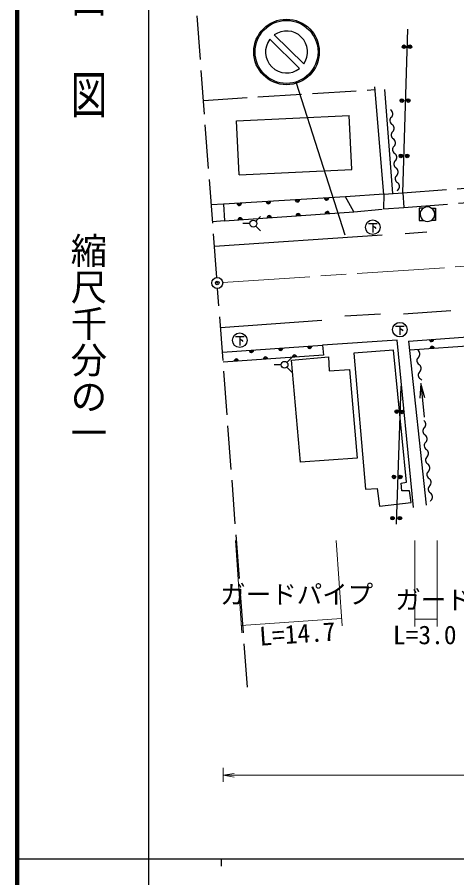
# Model space of a CAD drawing. Units: millimetres, scale not verified. Extents: x 40000 to 680000, y 20000 to 380000.
# Drawn here: x 40000 to 100337, y 202409 to 320533 of the extents above; entities that cross this region are included whole.
import ezdxf
from ezdxf.enums import TextEntityAlignment as Align

# ---------------------------------------------------------------- set-up
doc = ezdxf.new("R2010")
doc.units = ezdxf.units.MM
doc.header["$LTSCALE"] = 1000
doc.header["$PDMODE"] = 32
doc.header["$PDSIZE"] = 500
doc.linetypes.add('CHAIN', pattern=[18.5, 12, -1.5, 3.5, -1.5])
doc.linetypes.add('DASHED', pattern=[7.5, 6, -1.5])
for name, color, linetype, lineweight in [('M-BGD', 7, 'Continuous', 25), ('M-BGD-EXST', 7, 'Continuous', 25), ('M-BMK', 2, 'CHAIN', 13), ('M-BMK-SRVR', 3, 'Continuous', 25), ('M-STR-HTXT', 7, 'Continuous', 13), ('M-STR-STRC', 7, 'Continuous', 25), ('M-TTL', 2, 'Continuous', 140), ('M-TTL-BAND', 7, 'Continuous', 25)]:
    doc.layers.add(name, color=color, linetype=linetype, lineweight=lineweight)
doc.layers.add('M-OTRS', color=6, linetype='Continuous')
doc.styles.add('@ＭＳ ゴシック', font='')
doc.styles.add('ＭＳ ゴシック', font='')
doc.styles.get('@ＭＳ ゴシック').set_extended_font_data('@MS Gothic')
doc.styles.get('ＭＳ ゴシック').set_extended_font_data('MS Gothic')

# ---------------------------------------------------------------- blocks, each defined once
blk = doc.blocks.new('open_arrow')
at = {"color": 0, "linetype": 'Continuous', "lineweight": -2}
blk.add_lwpolyline([(7.5, 1.25), (0, 0), (7.5, -1.25)], dxfattribs=at)

msp = doc.modelspace()

# ---------------------------------------------------------------- linework, layer by layer
at = {"layer": 'M-BGD', "linetype": 'DASHED'}
for p, q in [((67400, 284802), (62984, 343318)), ((65565, 309120), (89094, 310599)), ((92920, 296423), (107877, 297561)), ((90311, 296224), (85045, 295881)), ((92920, 296423), (93072, 294428)), ((93072, 294428), (108030, 295544)), ((68333, 294850), (66640, 294761)), ((86190, 293820), (90082, 294164)), ((68448, 292561), (66814, 292444)), ((71624, 228552), (67512, 283306))]:
    msp.add_line(p, q, dxfattribs=at)
at = {"layer": 'M-BGD'}
for p, q in [((92920, 296423), (93623, 318902)), ((89064, 310964), (90264, 296221)), ((91551, 296318), (90479, 310611)), ((70121, 306330), (85584, 307058)), ((70471, 298880), (70121, 306330)), ((85935, 299608), (85584, 307058)), ((70471, 298880), (85935, 299608)), ((85045, 295881), (68333, 294850)), ((86190, 293820), (85045, 295881)), ((90311, 296224), (90255, 294217)), ((90311, 296224), (92920, 296423)), ((68333, 294850), (68448, 292561)), ((90255, 294217), (93072, 294428)), ((68448, 292561), (86190, 293820)), ((90082, 290615), (67067, 289081)), ((93230, 290844), (96223, 291051)), ((99505, 280214), (93044, 279778)), ((81793, 278907), (67911, 277874)), ((89850, 279778), (84987, 279488)), ((93718, 276079), (107065, 277053)), ((68160, 274558), (81915, 275502)), ((92142, 276221), (81915, 275502)), ((81915, 275502), (82051, 274146)), ((94409, 253233), (92142, 276221)), ((93718, 276079), (96136, 253557)), ((107123, 275793), (93889, 274819)), ((82051, 274146), (68263, 273200)), ((91640, 274849), (86227, 274425)), ((86227, 274425), (87819, 255744)), ((93445, 256699), (91640, 274849)), ((77629, 273469), (82724, 273894)), ((78903, 259459), (77629, 273469)), ((82724, 273894), (82830, 271983)), ((82830, 271983), (85590, 272196)), ((85590, 272196), (86651, 259989)), ((92643, 269912), (92029, 250935)), ((95412, 270267), (95842, 265617)), ((86651, 259989), (78903, 259459)), ((92702, 256593), (93445, 256699)), ((92808, 255531), (92702, 256593)), ((87819, 255744), (89411, 255850)), ((89411, 255850), (89730, 253409)), ((93869, 255531), (92808, 255531)), ((94081, 253939), (93869, 255531)), ((89730, 253409), (94081, 253939))]:
    msp.add_line(p, q, dxfattribs=at)
for centre, radius in [((93096, 316486), 150), ((93901, 316486), 150), ((93096, 316486), 75), ((93901, 316486), 75), ((92804, 309097), 150), ((92804, 309097), 75), ((93681, 309097), 150), ((93681, 309097), 75), ((92657, 301490), 150), ((92657, 301490), 75), ((93535, 301490), 150), ((93535, 301490), 75), ((92089, 266401), 150), ((92089, 266401), 75), ((92849, 266364), 150), ((92849, 266364), 75), ((91715, 257438), 150), ((91715, 257438), 75), ((92569, 257428), 150), ((92569, 257428), 75), ((91528, 251771), 150), ((91528, 251771), 75), ((92522, 251771), 150), ((92522, 251771), 75)]:
    msp.add_circle(centre, radius, dxfattribs=at)
for centre, radius, start, end in [((90931, 307272), 625, 312.17083, 58.43103), ((91770, 306346), 625, 132.17082, 238.43103), ((91955, 304355), 625, 132.17082, 238.43103), ((91116, 305281), 625, 312.17083, 58.43103), ((91300, 303290), 625, 312.17083, 58.43103), ((92140, 302363), 625, 132.17082, 238.43103), ((91485, 301298), 625, 312.17083, 58.43103), ((92324, 300372), 625, 132.17082, 238.43103), ((91670, 299307), 625, 312.17083, 58.43103), ((92509, 298380), 625, 132.17082, 238.43103), ((91855, 297315), 625, 312.17083, 58.43103), ((92694, 296389), 625, 132.17082, 152.50412), ((78465, 295475), 300, 183.52747, 3.52747), ((78465, 295475), 150, 183.52747, 3.52747), ((82457, 295721), 300, 183.52747, 3.52747), ((82457, 295721), 150, 183.52747, 3.52747), ((70480, 294983), 300, 183.52747, 3.52747), ((70480, 294983), 150, 183.52747, 3.52747), ((74472, 295229), 300, 183.52747, 3.52747), ((74472, 295229), 150, 183.52747, 3.52747), ((70605, 292714), 300, 4.05935, 184.05935), ((74595, 292997), 300, 4.05935, 184.05935), ((74595, 292997), 150, 4.05935, 184.05935), ((78585, 293281), 300, 4.05935, 184.05935), ((78585, 293281), 150, 4.05935, 184.05935), ((82575, 293564), 300, 4.05935, 184.05935), ((82575, 293564), 150, 4.05935, 184.05935), ((70605, 292714), 150, 4.05935, 184.05935), ((80132, 275380), 300, 183.92591, 3.92591), ((80132, 275380), 150, 183.92591, 3.92591), ((96865, 276309), 300, 184.17298, 4.17298), ((96958, 275045), 300, 4.20898, 184.20898), ((96865, 276309), 150, 184.17298, 4.17298), ((72151, 274832), 300, 183.92591, 3.92591), ((72151, 274832), 150, 183.92591, 3.92591), ((76142, 275106), 300, 183.92591, 3.92591), ((76142, 275106), 150, 183.92591, 3.92591), ((78060, 273872), 300, 3.92591, 183.92591), ((94647, 274328), 625, 312.17083, 58.43103), ((96958, 275045), 150, 4.20898, 184.20898), ((70079, 273325), 300, 3.92591, 183.92591), ((70079, 273325), 150, 3.92591, 183.92591), ((74070, 273598), 300, 3.92591, 183.92591), ((74070, 273598), 150, 3.92591, 183.92591), ((78060, 273872), 150, 3.92591, 183.92591), ((95486, 273401), 625, 132.17082, 238.43103), ((94831, 272336), 625, 312.17083, 58.43103), ((95671, 271410), 625, 132.17082, 238.43103), ((95016, 270345), 625, 35.33128, 58.43103), ((95464, 264653), 625, 312.17083, 58.43103), ((96304, 263726), 625, 132.17082, 238.43103), ((95649, 262661), 625, 312.17083, 58.43103), ((96488, 261735), 625, 132.17082, 238.43103), ((95834, 260670), 625, 312.17083, 58.43103), ((96673, 259743), 625, 132.17082, 238.43103), ((96019, 258678), 625, 312.17083, 58.43103), ((96858, 257752), 625, 132.17082, 238.43103), ((96203, 256687), 625, 312.17083, 58.43103), ((97043, 255761), 625, 132.17082, 238.43103), ((96388, 254695), 625, 312.17083, 58.43103), ((97227, 253769), 625, 132.17082, 152.50412)]:
    msp.add_arc(centre, radius, start, end, dxfattribs=at)
for p in [(93096, 316486), (93901, 316486), (92804, 309097), (93681, 309097), (92657, 301490), (93535, 301490), (92089, 266401), (92849, 266364), (91715, 257438), (92569, 257428), (91528, 251771), (92522, 251771)]:
    msp.add_point(p, dxfattribs=at)
at = {"layer": 'M-BGD-EXST'}
for p, q in [((95162, 294328), (95162, 292623)), ((95765, 294328), (95162, 294328)), ((95162, 294328), (95162, 292623)), ((96840, 294328), (97436, 294328)), ((97436, 292623), (97436, 294328)), ((97436, 294328), (97436, 292623)), ((72738, 292532), (73405, 293198)), ((71933, 292198), (70991, 292198)), ((72738, 291865), (73405, 291198)), ((88203, 292202), (89412, 292202)), ((88808, 292202), (88808, 290985)), ((88810, 291909), (89101, 291700)), ((95162, 292623), (95795, 292623)), ((97436, 292623), (96809, 292623)), ((89101, 291700), (89234, 291519)), ((91919, 278145), (93128, 278145)), ((92524, 278145), (92524, 276928)), ((92527, 277852), (92817, 277643)), ((92817, 277643), (92950, 277462)), ((69945, 276691), (71154, 276691)), ((70549, 276691), (70549, 275474)), ((70552, 276398), (70842, 276189)), ((70842, 276189), (70976, 276008)), ((77023, 273157), (77690, 273824)), ((76218, 272824), (75275, 272824)), ((77023, 272490), (77690, 271824))]:
    msp.add_line(p, q, dxfattribs=at)
for centre, radius in [((72405, 292198), 471), ((88805, 291704), 1000), ((92521, 277647), 1000), ((70547, 276192), 1000), ((76690, 272824), 471)]:
    msp.add_circle(centre, radius, dxfattribs=at)
for start, end in [(122.52535, 239.54295), (57.47465, 122.52535), (300.45706, 57.47464), (239.54294, 300.45706)]:
    msp.add_arc((96302, 293485), 1000, start, end, dxfattribs=at)
at = {"layer": 'M-BMK'}
msp.add_line((68205, 284104), (166843, 290750), dxfattribs=at)
at = {"layer": 'M-BMK-SRVR'}
msp.add_circle((67456, 284054), 750, dxfattribs=at)
at = {"layer": 'M-OTRS'}
msp.add_point((67456, 284054), dxfattribs=at)
at = {"layer": 'M-STR-HTXT'}
for p, q in [((69944, 248705), (70813, 236039)), ((83797, 248705), (84601, 236985)), ((94558, 248705), (94558, 236917)), ((97639, 248705), (97639, 236917)), ((70745, 237037), (84533, 237983)), ((94558, 237917), (97639, 237917)), ((68263, 215575), (68263, 217486)), ((68263, 216486), (276901, 216486))]:
    msp.add_line(p, q, dxfattribs=at)
at = {"layer": 'M-STR-STRC'}
for p, q in [((75281, 318097), (79327, 314111)), ((74674, 317504), (78743, 313495)), ((85004, 290619), (78337, 311476))]:
    msp.add_line(p, q, dxfattribs=at)
for radius in [4500, 4320]:
    msp.add_circle((76967, 315763), radius, dxfattribs=at)
for start, end in [(325.01478, 125.8468), (142.79212, 308.06946)]:
    msp.add_arc((76967, 315763), 2880, start, end, dxfattribs=at)
at = {"layer": 'M-TTL'}
msp.add_line((40000, 380000), (40000, 20000), dxfattribs=at)
at = {"layer": 'M-TTL-BAND'}
for p, q in [((58000, 370000), (58000, 20000)), ((40000, 205000), (579000, 205000)), ((68000, 205000), (68000, 204000))]:
    msp.add_line(p, q, dxfattribs=at)

# ---------------------------------------------------------------- block references
at = {"layer": 'M-BGD', "xscale": 267, "yscale": 267, "rotation": 275.3}
msp.add_blockref('open_arrow', (95412, 270267), dxfattribs=at)
at = {"layer": 'M-STR-HTXT', "xscale": 200, "yscale": 200}
msp.add_blockref('open_arrow', (68263, 216486), dxfattribs=at)

# ---------------------------------------------------------------- texts
at = {"layer": 'M-STR-HTXT', "style": 'ＭＳ ゴシック'}
for p in [(67865, 239259), (91904, 238523)]:
    msp.add_text('ガードパイプ', height=2566, dxfattribs=at).set_placement(p, align=Align.BOTTOM_LEFT)
msp.add_text('L=14.7', height=2566, rotation=3.926, dxfattribs=at).set_placement((78594, 233853), align=Align.BOTTOM_CENTER)
msp.add_text('L=3.0', height=2566, dxfattribs=at).set_placement((95941, 233696), align=Align.BOTTOM_CENTER)
at = {"layer": 'M-TTL-BAND', "style": '@ＭＳ ゴシック', "width": 1.4}
msp.add_text('平  面  図', height=3666, rotation=270, dxfattribs=at).set_placement((49777, 306475), align=Align.MIDDLE_RIGHT)
at = {"layer": 'M-TTL-BAND', "style": '@ＭＳ ゴシック'}
msp.add_text('縮尺千分の一', height=3666, rotation=270, dxfattribs=at).set_placement((49777, 261030), align=Align.MIDDLE_RIGHT)

doc.saveas('drawing.dxf')
